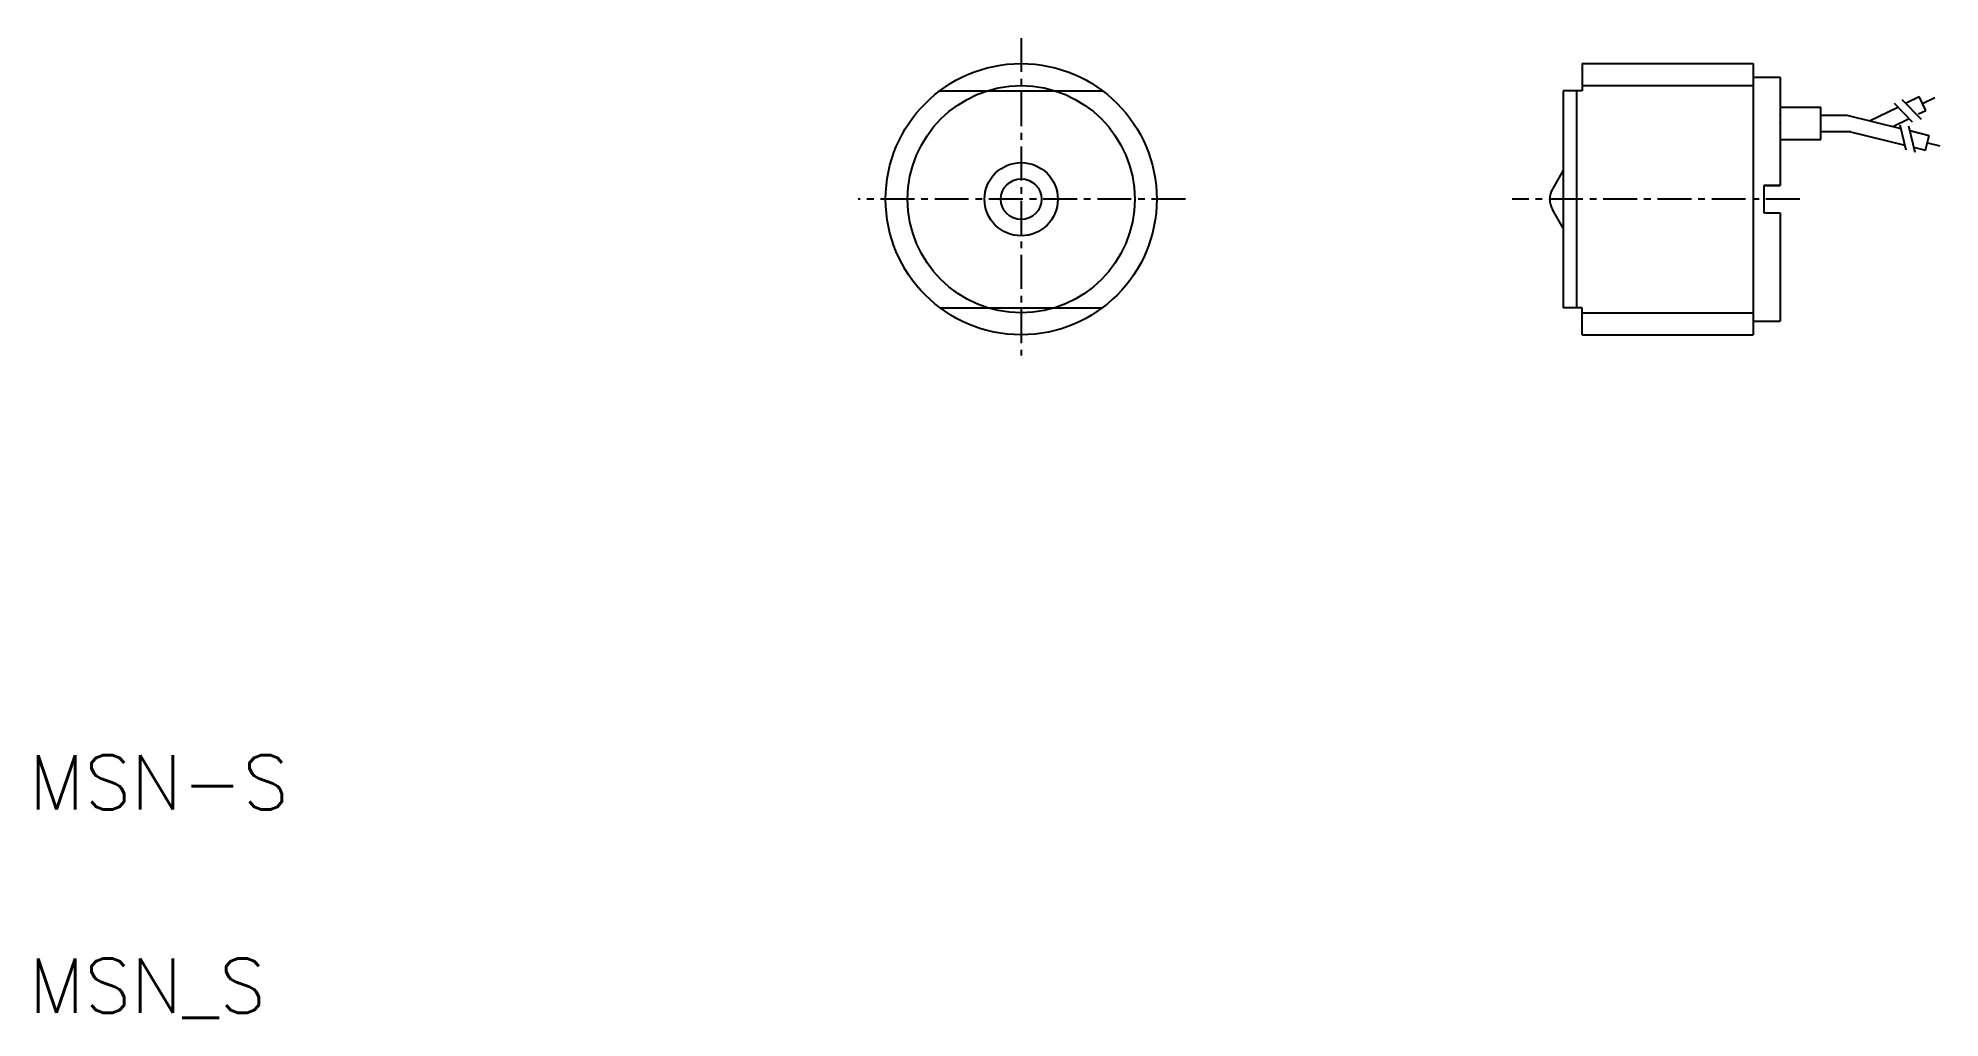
# Model space of a CAD drawing. Extents: x 5.3 to 75.5, y 4.8 to 40.9.
import ezdxf

# ---------------------------------------------------------------- set-up
doc = ezdxf.new("R2010")
doc.units = 0
doc.linetypes.add('CENTER', pattern=[2, 1.25, -0.25, 0.25, -0.25])
doc.layers.get('0').update_dxf_attribs({"linetype": 'CONTINUOUS'})
doc.layers.add('CENTER', color=1, linetype='CENTER')
doc.styles.get("Standard").update_dxf_attribs({"font": 'txt.shx', "bigfont": 'bigfont.shx'})

msp = doc.modelspace()

# ---------------------------------------------------------------- linework, layer by layer
at = {"color": 7, "linetype": 'CONTINUOUS'}
for p, q in [((62.312, 40), (68.612, 40)), ((62.312, 40), (62.312, 39)), ((68.612, 40), (68.612, 30)), ((68.612, 39.5), (69.612, 39.5)), ((69.612, 39.5), (69.612, 35.5)), ((38.612, 39), (44.612, 39)), ((61.612, 39), (61.612, 31)), ((62.312, 39), (61.612, 39)), ((62.112, 31), (62.112, 39)), ((74.239, 38.536), (74.746, 38.782)), ((74.99, 38.277), (74.746, 38.782)), ((74.868, 38.529), (75.315, 38.745)), ((69.612, 38.4), (71.112, 38.4)), ((71.112, 37.2), (71.112, 38.4)), ((71.112, 38.1), (72.07, 38.1)), ((72.07, 38.1), (74.062, 37.61)), ((72.911, 37.893), (73.954, 38.398)), ((73.765, 37.683), (74.369, 37.976)), ((74.719, 38.145), (74.99, 38.277)), ((69.612, 37.2), (71.112, 37.2)), ((71.112, 37.5), (72.22, 37.5)), ((72.161, 37.5), (74.208, 36.997)), ((74.39, 37.53), (75.11, 37.353)), ((74.976, 36.808), (75.11, 37.353)), ((74.536, 36.916), (74.976, 36.808)), ((75.043, 37.08), (75.507, 36.966)), ((61.612, 36.067), (61.212, 35.375)), ((69.012, 35.5), (69.612, 35.5)), ((69.612, 35.5), (69.012, 35.5)), ((69.012, 35.5), (69.012, 34.5)), ((61.612, 33.933), (61.212, 34.625)), ((69.012, 34.5), (69.612, 34.5)), ((69.612, 34.5), (69.612, 30.5)), ((38.612, 31), (44.612, 31)), ((62.312, 31), (61.612, 31)), ((62.312, 30), (62.312, 31)), ((68.612, 30.5), (69.612, 30.5)), ((62.312, 30), (68.612, 30))]:
    msp.add_line(p, q, dxfattribs=at)
at = {"color": 3, "linetype": 'CONTINUOUS'}
for p, q in [((62.312, 39.188), (68.612, 39.188)), ((74.105, 38.672), (74.811, 37.955)), ((73.816, 38.539), (74.485, 37.858)), ((74.03, 37.745), (74.251, 36.817)), ((74.347, 37.71), (74.58, 36.73)), ((62.312, 30.812), (68.612, 30.812))]:
    msp.add_line(p, q, dxfattribs=at)
at = {"color": 7, "linetype": 'CONTINUOUS'}
for radius in [5, 1.35, 0.75]:
    msp.add_circle((41.612, 35), radius, dxfattribs=at)
at = {"color": 3, "linetype": 'CONTINUOUS'}
msp.add_circle((41.612, 35), 4.188, dxfattribs=at)
at = {"color": 7, "linetype": 'CONTINUOUS'}
msp.add_arc((61.862, 35), 0.75, 150, 210, dxfattribs=at)
for p in [(69.612, 38.1), (69.612, 37.8), (61.112, 35)]:
    msp.add_point(p, dxfattribs=at)
at = {"layer": 'CENTER', "color": 1, "linetype": 'CENTER'}
for p, q in [((41.612, 40.943), (41.612, 29.235)), ((47.673, 35), (35.595, 35)), ((70.336, 35), (59.723, 35))]:
    msp.add_line(p, q, dxfattribs=at)

# ---------------------------------------------------------------- texts
at = {"color": 7, "linetype": 'CONTINUOUS'}
for s, p in [('MSN-S', (5, 12.5)), ('MSN_S', (5, 5))]:
    msp.add_text(s, height=2, dxfattribs=at).set_placement(p)

doc.saveas('drawing.dxf')
